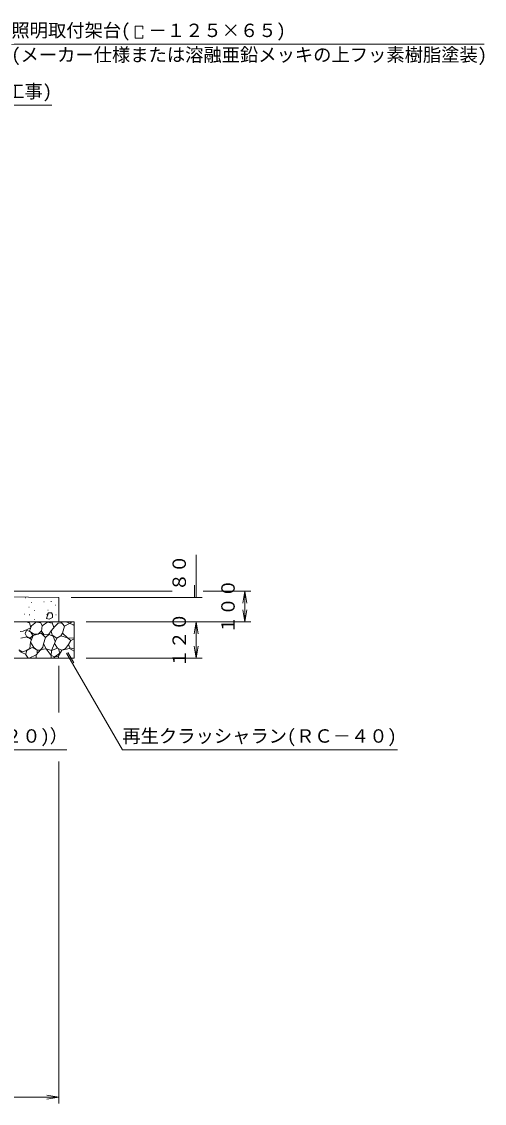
# Model space of a CAD drawing. Units: millimetres at full size, sheet at 1:20. Extents: x 474 to 16274, y 399 to 11399.
# Drawn here: x 8439 to 9957, y 5399 to 8948 of the extents above; entities that cross this region are included whole.
import ezdxf
from ezdxf.enums import TextEntityAlignment as Align

# ---------------------------------------------------------------- set-up
doc = ezdxf.new("R2010")
doc.units = ezdxf.units.MM
doc.header["$LTSCALE"] = 20
doc.layers.add('レイヤ1', color=2, linetype='Continuous', lineweight=13)
doc.styles.add('ＭＳ ゴシック', font='')
doc.styles.get('ＭＳ ゴシック').set_extended_font_data('MS Gothic')

# ---------------------------------------------------------------- blocks, each defined once
blk = doc.blocks.new('open_arrow')
at = {"color": 0, "linetype": 'Continuous', "lineweight": -2}
blk.add_lwpolyline([(7.5, 1.25), (0, 0), (7.5, -1.25)], dxfattribs=at)

msp = doc.modelspace()

# ---------------------------------------------------------------- linework, layer by layer
at = {"layer": 'レイヤ1', "color": 3, "lineweight": 18}
for p, q in [((8836.52, 8933.46), (8811.52, 8933.46)), ((8811.52, 8933.46), (8811.52, 8893.56)), ((8836.52, 8923.46), (8836.52, 8933.46)), ((8836.52, 8893.56), (8811.52, 8893.56)), ((8836.52, 8893.56), (8836.52, 8903.56)), ((8561.62, 7059.17), (6561.62, 7079.17))]:
    msp.add_line(p, q, dxfattribs=at)
at = {"layer": 'レイヤ1'}
for p, q in [((8405.91, 8874.01), (9957, 8874.01)), ((8119.05, 8674.01), (8539.05, 8674.01)), ((9011.62, 7059.17), (9011.62, 7199.17)), ((6601.62, 7079.17), (8933.06, 7079.17)), ((9034.97, 7079.17), (9191.62, 7079.17)), ((9171.62, 6979.17), (9171.62, 7079.17)), ((8451.93, 7057.29), (8453.43, 7057.29)), ((8463.12, 7027.46), (8464.62, 7027.46)), ((8470.58, 7042.37), (8472.08, 7042.37)), ((8512.42, 7044.96), (8513.92, 7044.96)), ((8535.46, 7045.81), (8536.96, 7045.81)), ((8549.12, 7033.86), (8550.62, 7033.86)), ((8601.62, 7059.17), (9031.62, 7059.17)), ((8448.35, 7004.1), (8449.85, 7004.1)), ((8464.63, 7001.43), (8466.13, 7001.43)), ((8481.77, 7016.27), (8483.27, 7016.27)), ((8520.56, 6989.44), (8528.05, 7008.15)), ((8522.43, 7000.66), (8528.05, 7008.15)), ((8525.28, 7016.74), (8526.78, 7016.74)), ((8528.05, 7008.15), (8537.4, 7008.15)), ((8541.14, 6993.18), (8529.92, 6987.57)), ((8537.4, 7008.15), (8541.14, 7002.54)), ((8541.14, 7002.54), (8541.14, 6993.18)), ((8551.39, 7001.82), (8552.89, 7001.82)), ((8453.14, 6979.17), (8465.41, 6975.36)), ((8468.46, 6959.48), (8457.29, 6953.23)), ((8465.18, 6948.39), (8471.69, 6965.8)), ((8465.41, 6975.36), (8469.56, 6960.09)), ((8471.69, 6965.8), (8488.68, 6979.17)), ((8481.77, 6986.43), (8483.27, 6986.43)), ((8484.15, 6979.17), (8501.9, 6975.06)), ((8501.9, 6975.06), (8506.59, 6965.51)), ((8504.86, 6948.06), (8506.59, 6965.51)), ((8506.59, 6965.51), (8525.7, 6979.17)), ((8529.92, 6987.57), (8520.56, 6989.44)), ((8524.14, 6978.05), (8539.99, 6974.74)), ((8536.61, 6949.39), (8547.83, 6963.58)), ((8538.55, 6979.17), (8544.64, 6960.42)), ((8547.83, 6963.58), (8559.04, 6974.58)), ((8559.04, 6974.58), (8570.15, 6976.08)), ((8567.54, 6979.17), (8579.58, 6964.9)), ((8579.58, 6964.9), (8573.04, 6941.15)), ((8606.28, 6979.17), (8579.58, 6964.9)), ((8611.62, 6967.91), (8585.91, 6979.17)), ((8611.62, 6966.92), (8608.18, 6969.42)), ((8651.62, 6979.17), (9191.62, 6979.17)), ((9011.62, 6859.17), (9011.62, 6979.17)), ((8444.56, 6948.57), (8435.02, 6947.06)), ((8436.43, 6924.83), (8457.09, 6929.43)), ((8457.29, 6953.23), (8444.56, 6948.57)), ((8450.84, 6940.58), (8455.69, 6950.06)), ((8457.08, 6927.84), (8450.84, 6940.58)), ((8455.69, 6950.06), (8465.18, 6948.39)), ((8468.18, 6926.15), (8457.08, 6927.84)), ((8457.09, 6929.43), (8471.32, 6921.37)), ((8479.38, 6938.75), (8465.18, 6948.39)), ((8468.06, 6911.87), (8477.77, 6934.01)), ((8476.18, 6934.02), (8468.18, 6926.15)), ((8469.93, 6945.19), (8476.18, 6934.02)), ((8477.77, 6934.01), (8503.21, 6941.73)), ((8493.66, 6938.63), (8479.38, 6938.75)), ((8504.87, 6949.65), (8493.66, 6938.63)), ((8503.21, 6941.73), (8517.38, 6927.33)), ((8512.7, 6936.9), (8504.86, 6948.06)), ((8510.86, 6906.76), (8517.38, 6927.33)), ((8528.58, 6938.34), (8512.7, 6936.9)), ((8517.38, 6927.33), (8528.57, 6936.77)), ((8528.57, 6936.77), (8542.81, 6931.88)), ((8536.61, 6949.39), (8528.58, 6938.34)), ((8539.66, 6935.08), (8536.61, 6949.39)), ((8555.45, 6925.43), (8539.66, 6935.08)), ((8542.81, 6931.88), (8549.01, 6914.38)), ((8547.37, 6908.05), (8555.45, 6925.43)), ((8568.2, 6933.26), (8555.45, 6925.43)), ((8555.45, 6925.43), (8568.2, 6933.26)), ((8573.04, 6941.15), (8568.2, 6933.26)), ((8568.2, 6933.26), (8590.36, 6926.73)), ((8573.04, 6941.15), (8590.36, 6926.73)), ((8590.36, 6926.73), (8601.4, 6917.11)), ((8590.36, 6926.73), (8611.62, 6925.36)), ((8601.4, 6917.11), (8611.62, 6922.68)), ((8440.83, 6880.36), (8429.76, 6886.81)), ((8453.46, 6873.91), (8456.72, 6885)), ((8466.3, 6891.26), (8453.54, 6883.43)), ((8456.72, 6885), (8474.26, 6894.36)), ((8468.06, 6911.87), (8466.3, 6891.26)), ((8479.01, 6894.32), (8468.06, 6911.87)), ((8474.26, 6894.36), (8490.06, 6886.31)), ((8490.06, 6886.31), (8479.01, 6894.32)), ((8486.75, 6870.47), (8502.77, 6887.78)), ((8490.06, 6886.31), (8489.98, 6876.79)), ((8501.16, 6886.22), (8490.06, 6886.31)), ((8509.18, 6895.66), (8501.16, 6886.22)), ((8502.77, 6887.78), (8520.25, 6890.81)), ((8510.86, 6906.76), (8509.18, 6895.66)), ((8520.25, 6890.81), (8510.86, 6906.76)), ((8537.64, 6884.32), (8520.25, 6890.81)), ((8520.25, 6890.81), (8535.94, 6868.47)), ((8547.37, 6908.05), (8537.64, 6884.32)), ((8537.64, 6884.32), (8556.76, 6892.1)), ((8556.76, 6892.1), (8547.37, 6908.05)), ((8570.98, 6885.64), (8556.76, 6892.1)), ((8559.7, 6865.09), (8570.98, 6885.64)), ((8559.91, 6890.48), (8564.56, 6876.16)), ((8583.73, 6891.87), (8570.98, 6885.64)), ((8570.98, 6885.64), (8596.42, 6891.77)), ((8593.36, 6904.49), (8583.73, 6891.87)), ((8593.36, 6904.49), (8601.4, 6917.11)), ((8598.02, 6893.33), (8593.36, 6904.49)), ((8596.42, 6891.77), (8611.62, 6883.16)), ((8611.62, 6889.82), (8598.02, 6893.33)), ((8432.9, 6882.02), (8451.86, 6872.33)), ((8453.54, 6883.43), (8440.83, 6880.36)), ((8451.86, 6872.33), (8461.11, 6859.17)), ((8486.75, 6870.47), (8463.67, 6859.17)), ((8487.41, 6859.17), (8486.75, 6870.47)), ((8535.94, 6868.47), (8537.64, 6884.32)), ((8548.59, 6863.61), (8535.94, 6868.47)), ((8535.94, 6868.47), (8536.78, 6859.17)), ((8544.07, 6859.17), (8548.59, 6863.61)), ((8564.56, 6876.16), (8548.59, 6863.61)), ((8548.59, 6863.61), (8559.7, 6865.09)), ((8561.62, 6859.17), (8559.7, 6865.09)), ((8586.83, 6876.24), (8769.89, 6559.17)), ((8651.62, 6859.17), (9031.62, 6859.17)), ((8561.62, 6681.94), (8561.62, 6834.41)), ((7511.62, 6559.17), (8587.75, 6559.17)), ((8769.89, 6559.17), (9671.97, 6559.17)), ((8561.62, 5399.17), (8561.62, 6521.13)), ((6261.62, 5419.17), (8561.62, 5419.17))]:
    msp.add_line(p, q, dxfattribs=at)
at = {"layer": 'レイヤ1', "color": 6}
for p, q in [((9006.62, 7059.17), (9006.62, 7099.17)), ((8591.16, 6878.74), (8611.16, 6844.09))]:
    msp.add_line(p, q, dxfattribs=at)
at = {"layer": 'レイヤ1', "color": 3}
for p, q in [((8561.62, 7059.17), (8561.62, 6979.17)), ((7261.62, 6979.17), (8611.62, 6979.17)), ((8611.62, 6859.17), (8611.62, 6979.17)), ((7261.62, 6859.17), (8611.62, 6859.17))]:
    msp.add_line(p, q, dxfattribs=at)

# ---------------------------------------------------------------- block references
at = {"layer": 'レイヤ1', "xscale": 5.26, "yscale": 5.26}
for p, rotation in [((9171.62, 7079.17), 270), ((9171.62, 6979.17), 90), ((9011.62, 6979.17), 270), ((9011.62, 6859.17), 90), ((8561.62, 5419.17), 180)]:
    msp.add_blockref('open_arrow', p, dxfattribs=dict(at, rotation=rotation))

# ---------------------------------------------------------------- texts
at = {"layer": 'レイヤ1', "color": 7, "style": 'ＭＳ ゴシック'}
for s, p in [('照明取付架台(\u3000－１２５×６５)', (8405.91, 8884.02)), ('(メーカー仕様または溶融亜鉛メッキの上フッ素樹脂塗装)', (8405.91, 8804.01)), ('照明(設備工事)', (8119.05, 8684.02)), ('コンクリート（１８－８－２５(２０)）', (7511.62, 6569.17)), ('再生クラッシャラン(ＲＣ－４０)', (8769.89, 6569.17))]:
    msp.add_text(s, height=43.99, dxfattribs=at).set_placement(p, align=Align.BOTTOM_LEFT)
msp.add_text('８０', height=43.99, rotation=90, dxfattribs=at).set_placement((8991.62, 7079.17), align=Align.BOTTOM_LEFT)
at = {"layer": 'レイヤ1', "style": 'ＭＳ ゴシック'}
for s, p in [('１００', (9151.62, 6939.17)), ('１２０', (8991.62, 6829.17))]:
    msp.add_text(s, height=43.99, rotation=90, dxfattribs=at).set_placement(p, align=Align.BOTTOM_LEFT)

doc.saveas('drawing.dxf')
